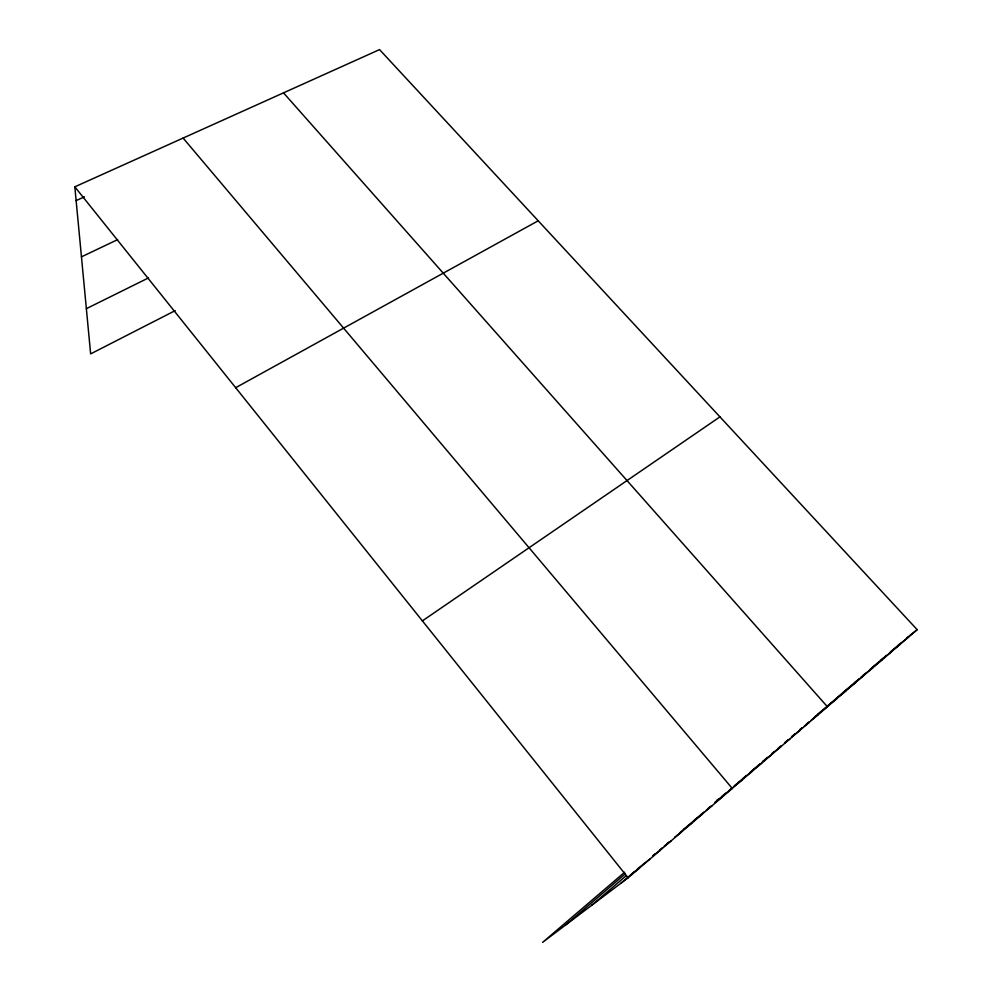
<?xml version="1.0" encoding="UTF-8"?>
<svg xmlns="http://www.w3.org/2000/svg" width="992" height="992" viewBox="0 0 992 992"><rect width="100%" height="100%" fill="white"/><g stroke="black" fill="none" stroke-linecap="round" stroke-linejoin="round"><path stroke-width="1.49" d="M565.192 925.313L625.183 873.989M591.592 905.386L626.163 875.762M620.856 883.289L634.756 871.36M636.876 869.538L641.13 865.892M655.018 853.963L652.711 855.96L660.387 850.107M659.655 849.995L661.974 847.999M666.574 844.056L668.868 842.084M680.289 832.288L703.898 812.039M708.325 808.232L710.532 806.335M725.908 793.141L714.947 802.54L722.275 796.973M729.17 790.351L732.431 787.549M734.588 785.689L746.418 775.546M749.63 772.793L760.244 763.679M767.61 757.355L762.364 761.856L771.33 754.862M774.157 751.75L771.813 753.759L780.878 746.666M777.666 748.737L781.175 745.724M784.66 742.735L788.144 739.747M791.616 736.758L795.063 733.807M801.945 727.892L799.664 729.852L802.007 728.016M806.508 723.974L808.79 722.027M814.444 717.166L858.799 679.111M861.031 677.201L865.47 673.382M869.897 669.588L879.792 661.106M886.327 655.489L880.884 660.164L891.064 652.091M890.667 651.769L900.352 643.461M624.625 872.266L542.574 942.4L628.122 877.796L917.178 629.672L379.539 49.6L74.822 186.831L90.644 353.884L175.212 310.62M906.762 637.955L917.178 629.672M898.206 645.296L908.548 637.075M889.588 652.699L899.843 644.552M872.104 667.69L882.198 659.692M863.263 675.279L873.27 667.368M854.335 682.942L864.255 675.106M845.333 690.668L855.166 682.905M836.244 698.467L845.99 690.779M827.08 706.329L836.74 698.728M817.842 714.252L827.402 706.738L283.501 92.851M811.158 720.167L818.264 714.587M804.351 726.181L809.038 722.498M791.616 736.845L799.738 730.484M784.61 743.033L790.351 738.544M752.829 770.04L761.695 763.133M743.219 778.286L751.973 771.478M733.522 786.619L742.165 779.91M716.484 800.618L718.53 799.044M721.643 796.626L732.27 788.404L183.111 138.062M706.267 810.204L712.194 805.628M693.842 820.657L702.026 814.358M683.699 829.362L691.759 823.174M674.597 837.273L681.392 832.065M664.243 846.151L670.939 841.042M642.184 864.987L649.735 859.246M631.569 874.088L638.972 868.484M422.394 620.88L719.944 416.863M235.662 387.698L538.21 220.782M86.366 308.661L148.552 277.884M81.456 256.854L117.626 239.63M76.124 200.607L84.419 196.838M74.822 186.831L628.122 877.796"/></g></svg>
